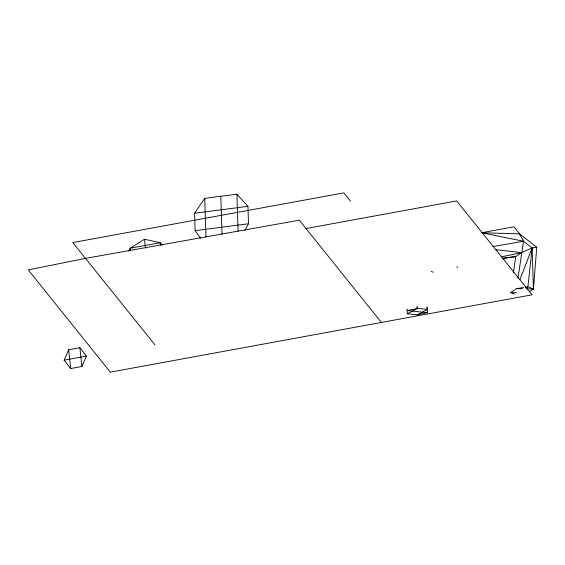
<?xml version="1.0" encoding="UTF-8"?>
<svg xmlns="http://www.w3.org/2000/svg" width="565" height="565" viewBox="0 0 565 565"><rect width="100%" height="100%" fill="white"/><g stroke="black" fill="none" stroke-linecap="round" stroke-linejoin="round"><path stroke-width="0.85" d="M426.836 306.95L427.521 309.451L427.317 312.678L417.203 314.846L407.287 313.78L407.061 308.864M529.327 291.787L533.445 289.019L536.75 247.258L519.567 233.839L513.917 226.805L481.535 232.738L523.529 241.248L532.117 247.957L536.75 247.258M513.394 272.867L515.718 256.581L521.601 252.619L532.117 247.957L533.445 289.019L526.658 288.856M517.943 278.333L523.529 241.248L519.567 233.839L481.535 232.738L483.273 233.013M519.92 279.675L532.117 247.957L527.901 286.836L526.135 288.03M64.113 360.173L68.676 349.763L79.849 347.715L86.459 356.077L81.89 366.494L70.717 368.542L64.113 360.173L86.459 356.077M244.885 230.485L248.494 223.747L247.943 206.338L236.919 194.183L204.728 198.35L194.558 213.245L195.109 230.654L200.441 238.317M128.446 251.15L130.24 248.197L144.513 239.214L160.149 242.717L162.628 245.026M514.545 294.139L510.591 292.578L516.474 288.623L523.819 287.479M407.287 313.78L417.606 308.384L427.521 309.451L427.048 307.756M417.203 314.846L427.521 309.451M417.147 306.724L417.606 308.384L407.485 310.552L427.317 312.678M501.798 256.8L521.601 252.619L495.427 249.61M306.032 228.543L456.675 200.928L532.032 294.824L110.316 372.144L28.25 269.886L85.499 258.367L299.33 220.195L381.389 322.446M492.652 246.58L523.529 241.248M525.457 287.218L527.901 286.836L533.445 289.019M502.751 258.452L515.718 256.581L514.03 256.199M502.878 258.247L515.718 256.581M194.558 213.245L247.943 206.338M195.109 230.654L248.494 223.747M516.474 288.623L522.413 288.757M510.591 292.578L516.53 292.719M431.25 271.257L432.995 272.259M350.59 201.211L343.887 192.856L72.807 242.555L154.874 344.805M416.765 306.859L417.606 308.384M160.432 245.33L160.149 242.717L130.24 248.197L130.522 250.811M144.513 239.214L145.48 248.07M79.849 347.715L81.89 366.494M68.676 349.763L70.717 368.542M457.057 266.525L457.191 267.824M236.919 194.183L238.091 231.205M220.823 196.267L222.024 234.157M204.728 198.35L205.95 237.109"/></g></svg>
